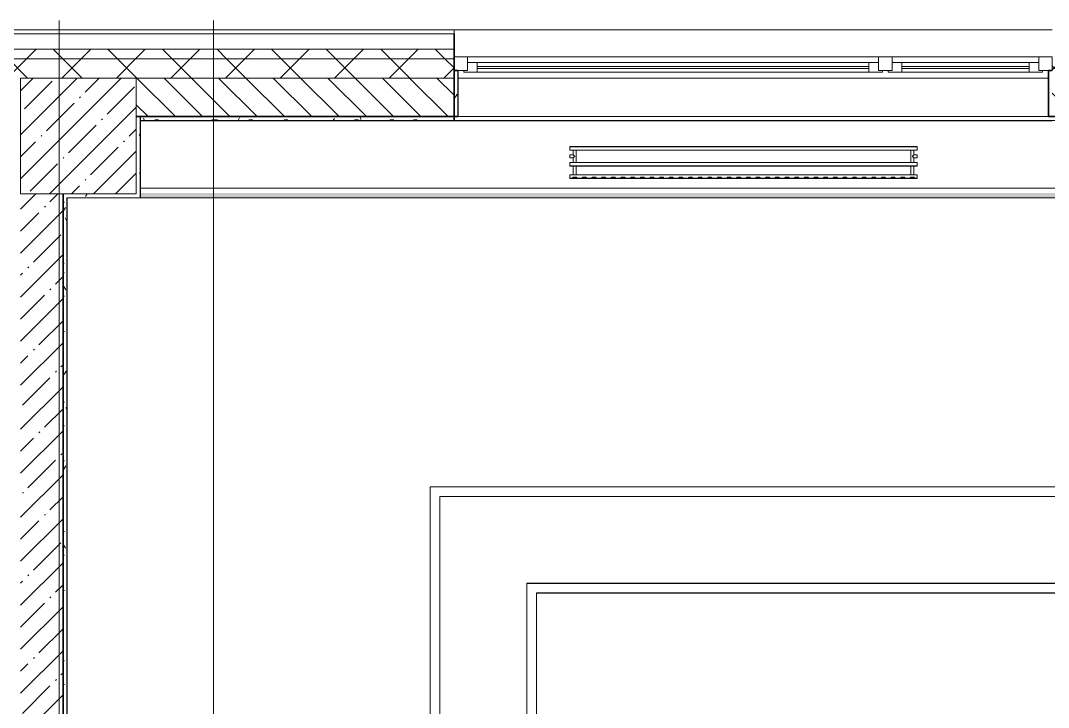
# Model space of a CAD drawing. Header units: millimetres. Extents: x 3914 to 443608, y -156176 to 78197.
# Drawn here: x 217124 to 222451, y -122139 to -118580 of the extents above; entities that cross this region are included whole.
import ezdxf

# ---------------------------------------------------------------- set-up
doc = ezdxf.new("R2010")
doc.units = ezdxf.units.MM
doc.layers.add('A-AREA-PATT-2', color=7, linetype='Continuous', lineweight=5, true_color=0xcde0ef, transparency=1)
for name, color, linetype, lineweight in [('A-FLOR', 7, 'Continuous', 9), ('A-GLAZ', 7, 'Continuous', 9), ('A-GLAZ-1', 7, 'Continuous', 5), ('A-WALL', 7, 'Continuous', 5), ('A-WALL-1', 7, 'Continuous', 35), ('I-WALL', 7, 'Continuous', 5), ('S-COLS', 7, 'Continuous', 9), ('S-COLS-1', 7, 'Continuous', 5), ('Оси', 7, 'Continuous', 9)]:
    doc.layers.add(name, color=color, linetype=linetype, lineweight=lineweight)
doc.layers.add('A-WALL-FNSH-1', color=9, linetype='Continuous', lineweight=5, true_color=0x808080)
doc.layers.add('M-EQPM-1', color=7, linetype='Continuous', lineweight=9, true_color=0xb2b2b2)
pattern_1 = [(45, (174964.42, -145977.62), (-141.42136, 141.42136), []), (135, (174964.42, -145977.62), (-141.42136, -141.42136), [])]
pattern_2 = [(0, (174964.42, -145977.62), (243.84, 60.96), [20.117, -162.763, 20.117, -162.763, -975.36]), (0, (174964.42, -145977.62), (243.84, 60.96), [-365.76, 20.117, -345.643, 20.117, -162.763, -426.72]), (0, (174964.42, -145977.62), (243.84, 60.96), [-914.4, 20.117, -101.803, 20.117, -284.683]), (120, (175055.86, -145947.14), (-174.71291, 180.691634), [20.117, -162.763, 20.117, -162.763, -975.36]), (120, (175055.86, -145947.14), (-174.71291, 180.691634), [-365.76, 20.117, -345.643, 20.117, -162.763, -426.72]), (120, (175055.86, -145947.14), (-174.71291, 180.691634), [-914.4, 20.117, -101.803, 20.117, -284.683]), (240, (175086.34, -145825.22), (-69.12709, -241.651634), [20.117, -162.763, 20.117, -162.763, -975.36]), (240, (175086.34, -145825.22), (-69.12709, -241.651634), [-365.76, 20.117, -345.643, 20.117, -162.763, -426.72]), (240, (175086.34, -145825.22), (-69.12709, -241.651634), [-914.4, 20.117, -101.803, 20.117, -284.683])]

# ---------------------------------------------------------------- blocks, each defined once
blk = doc.blocks.new('radiator_prado_classic_z_tip_30_po exemplyaru - Classic Z Тип 30-500-30677905-Объем проектирования 2 этажа')
at = {"layer": 'M-EQPM-1'}
for p, q in [((0, 228), (0, 210)), ((1800, 228), (0, 228)), ((0, 210), (0, 228)), ((0, 228), (12.5, 228)), ((12.5, 228), (37.5, 228)), ((37.5, 228), (12.5, 228)), ((12.5, 228), (37.5, 228)), ((12.5, 228), (17.5, 223)), ((12.5, 228), (17.5, 223)), ((32.5, 223), (17.5, 223)), ((17.5, 223), (32.5, 223)), ((32.5, 223), (37.5, 228)), ((37.5, 228), (32.5, 223)), ((37.5, 228), (62.5, 228)), ((62.5, 228), (87.5, 228)), ((87.5, 228), (62.5, 228)), ((62.5, 228), (87.5, 228)), ((62.5, 228), (67.5, 223)), ((62.5, 228), (67.5, 223)), ((82.5, 223), (67.5, 223)), ((67.5, 223), (82.5, 223)), ((82.5, 223), (87.5, 228)), ((87.5, 228), (82.5, 223)), ((87.5, 228), (112.5, 228)), ((112.5, 228), (137.5, 228)), ((137.5, 228), (112.5, 228)), ((112.5, 228), (137.5, 228)), ((112.5, 228), (117.5, 223)), ((112.5, 228), (117.5, 223)), ((132.5, 223), (117.5, 223)), ((117.5, 223), (132.5, 223)), ((132.5, 223), (137.5, 228)), ((137.5, 228), (132.5, 223)), ((137.5, 228), (162.5, 228)), ((162.5, 228), (187.5, 228)), ((187.5, 228), (162.5, 228)), ((162.5, 228), (187.5, 228)), ((162.5, 228), (167.5, 223)), ((162.5, 228), (167.5, 223)), ((182.5, 223), (167.5, 223)), ((167.5, 223), (182.5, 223)), ((182.5, 223), (187.5, 228)), ((187.5, 228), (182.5, 223)), ((187.5, 228), (212.5, 228)), ((212.5, 228), (237.5, 228)), ((237.5, 228), (212.5, 228)), ((212.5, 228), (237.5, 228)), ((212.5, 228), (217.5, 223)), ((212.5, 228), (217.5, 223)), ((232.5, 223), (217.5, 223)), ((217.5, 223), (232.5, 223)), ((232.5, 223), (237.5, 228)), ((237.5, 228), (232.5, 223)), ((237.5, 228), (262.5, 228)), ((262.5, 228), (287.5, 228)), ((287.5, 228), (262.5, 228)), ((262.5, 228), (287.5, 228)), ((262.5, 228), (267.5, 223)), ((262.5, 228), (267.5, 223)), ((282.5, 223), (267.5, 223)), ((267.5, 223), (282.5, 223)), ((282.5, 223), (287.5, 228)), ((287.5, 228), (282.5, 223)), ((287.5, 228), (312.5, 228)), ((312.5, 228), (337.5, 228)), ((337.5, 228), (312.5, 228)), ((312.5, 228), (337.5, 228)), ((312.5, 228), (317.5, 223)), ((312.5, 228), (317.5, 223)), ((332.5, 223), (317.5, 223)), ((317.5, 223), (332.5, 223)), ((332.5, 223), (337.5, 228)), ((337.5, 228), (332.5, 223)), ((337.5, 228), (362.5, 228)), ((362.5, 228), (387.5, 228)), ((387.5, 228), (362.5, 228)), ((362.5, 228), (387.5, 228)), ((362.5, 228), (367.5, 223)), ((362.5, 228), (367.5, 223)), ((382.5, 223), (367.5, 223)), ((367.5, 223), (382.5, 223)), ((382.5, 223), (387.5, 228)), ((387.5, 228), (382.5, 223)), ((387.5, 228), (412.5, 228)), ((412.5, 228), (437.5, 228)), ((437.5, 228), (412.5, 228)), ((412.5, 228), (437.5, 228)), ((412.5, 228), (417.5, 223)), ((412.5, 228), (417.5, 223)), ((432.5, 223), (417.5, 223)), ((417.5, 223), (432.5, 223)), ((432.5, 223), (437.5, 228)), ((437.5, 228), (432.5, 223)), ((437.5, 228), (462.5, 228)), ((462.5, 228), (487.5, 228)), ((487.5, 228), (462.5, 228)), ((462.5, 228), (487.5, 228)), ((462.5, 228), (467.5, 223)), ((462.5, 228), (467.5, 223)), ((482.5, 223), (467.5, 223)), ((467.5, 223), (482.5, 223)), ((482.5, 223), (487.5, 228)), ((487.5, 228), (482.5, 223)), ((487.5, 228), (512.5, 228)), ((512.5, 228), (537.5, 228)), ((537.5, 228), (512.5, 228)), ((512.5, 228), (537.5, 228)), ((512.5, 228), (517.5, 223)), ((512.5, 228), (517.5, 223)), ((532.5, 223), (517.5, 223)), ((517.5, 223), (532.5, 223)), ((532.5, 223), (537.5, 228)), ((537.5, 228), (532.5, 223)), ((537.5, 228), (562.5, 228)), ((562.5, 228), (587.5, 228)), ((587.5, 228), (562.5, 228)), ((562.5, 228), (587.5, 228)), ((562.5, 228), (567.5, 223)), ((562.5, 228), (567.5, 223)), ((582.5, 223), (567.5, 223)), ((567.5, 223), (582.5, 223)), ((582.5, 223), (587.5, 228)), ((587.5, 228), (582.5, 223)), ((587.5, 228), (612.5, 228)), ((612.5, 228), (637.5, 228)), ((637.5, 228), (612.5, 228)), ((612.5, 228), (637.5, 228)), ((612.5, 228), (617.5, 223)), ((612.5, 228), (617.5, 223)), ((632.5, 223), (617.5, 223)), ((617.5, 223), (632.5, 223)), ((632.5, 223), (637.5, 228)), ((637.5, 228), (632.5, 223)), ((637.5, 228), (662.5, 228)), ((662.5, 228), (687.5, 228)), ((687.5, 228), (662.5, 228)), ((662.5, 228), (687.5, 228)), ((662.5, 228), (667.5, 223)), ((662.5, 228), (667.5, 223)), ((682.5, 223), (667.5, 223)), ((667.5, 223), (682.5, 223)), ((682.5, 223), (687.5, 228)), ((687.5, 228), (682.5, 223)), ((687.5, 228), (712.5, 228)), ((712.5, 228), (737.5, 228)), ((737.5, 228), (712.5, 228)), ((712.5, 228), (737.5, 228)), ((712.5, 228), (717.5, 223)), ((712.5, 228), (717.5, 223)), ((732.5, 223), (717.5, 223)), ((717.5, 223), (732.5, 223)), ((732.5, 223), (737.5, 228)), ((737.5, 228), (732.5, 223)), ((737.5, 228), (762.5, 228)), ((762.5, 228), (787.5, 228)), ((787.5, 228), (762.5, 228)), ((762.5, 228), (787.5, 228)), ((762.5, 228), (767.5, 223)), ((762.5, 228), (767.5, 223)), ((782.5, 223), (767.5, 223)), ((767.5, 223), (782.5, 223)), ((782.5, 223), (787.5, 228)), ((787.5, 228), (782.5, 223)), ((787.5, 228), (812.5, 228)), ((812.5, 228), (837.5, 228)), ((837.5, 228), (812.5, 228)), ((812.5, 228), (837.5, 228)), ((812.5, 228), (817.5, 223)), ((812.5, 228), (817.5, 223)), ((832.5, 223), (817.5, 223)), ((817.5, 223), (832.5, 223)), ((832.5, 223), (837.5, 228)), ((837.5, 228), (832.5, 223)), ((837.5, 228), (862.5, 228)), ((862.5, 228), (887.5, 228)), ((887.5, 228), (862.5, 228)), ((862.5, 228), (887.5, 228)), ((862.5, 228), (867.5, 223)), ((862.5, 228), (867.5, 223)), ((882.5, 223), (867.5, 223)), ((867.5, 223), (882.5, 223)), ((882.5, 223), (887.5, 228)), ((887.5, 228), (882.5, 223)), ((887.5, 228), (912.5, 228)), ((912.5, 228), (937.5, 228)), ((937.5, 228), (912.5, 228)), ((912.5, 228), (937.5, 228)), ((912.5, 228), (917.5, 223)), ((912.5, 228), (917.5, 223)), ((932.5, 223), (917.5, 223)), ((917.5, 223), (932.5, 223)), ((932.5, 223), (937.5, 228)), ((937.5, 228), (932.5, 223)), ((937.5, 228), (962.5, 228)), ((962.5, 228), (987.5, 228)), ((987.5, 228), (962.5, 228)), ((962.5, 228), (987.5, 228)), ((962.5, 228), (967.5, 223)), ((962.5, 228), (967.5, 223)), ((982.5, 223), (967.5, 223)), ((967.5, 223), (982.5, 223)), ((982.5, 223), (987.5, 228)), ((987.5, 228), (982.5, 223)), ((987.5, 228), (1012.5, 228)), ((1012.5, 228), (1037.5, 228)), ((1037.5, 228), (1012.5, 228)), ((1012.5, 228), (1037.5, 228)), ((1012.5, 228), (1017.5, 223)), ((1012.5, 228), (1017.5, 223)), ((1032.5, 223), (1017.5, 223)), ((1017.5, 223), (1032.5, 223)), ((1032.5, 223), (1037.5, 228)), ((1037.5, 228), (1032.5, 223)), ((1037.5, 228), (1062.5, 228)), ((1062.5, 228), (1087.5, 228)), ((1087.5, 228), (1062.5, 228)), ((1062.5, 228), (1087.5, 228)), ((1062.5, 228), (1067.5, 223)), ((1062.5, 228), (1067.5, 223)), ((1082.5, 223), (1067.5, 223)), ((1067.5, 223), (1082.5, 223)), ((1082.5, 223), (1087.5, 228)), ((1087.5, 228), (1082.5, 223)), ((1087.5, 228), (1112.5, 228)), ((1112.5, 228), (1137.5, 228)), ((1137.5, 228), (1112.5, 228)), ((1112.5, 228), (1137.5, 228)), ((1112.5, 228), (1117.5, 223)), ((1112.5, 228), (1117.5, 223)), ((1132.5, 223), (1117.5, 223)), ((1117.5, 223), (1132.5, 223)), ((1132.5, 223), (1137.5, 228)), ((1137.5, 228), (1132.5, 223)), ((1137.5, 228), (1162.5, 228)), ((1187.5, 228), (1162.5, 228)), ((1162.5, 228), (1187.5, 228)), ((1162.5, 228), (1167.5, 223)), ((1162.5, 228), (1167.5, 223)), ((1162.7, 228), (1187.5, 228)), ((1182.5, 223), (1167.5, 223)), ((1167.5, 223), (1182.5, 223)), ((1182.5, 223), (1187.5, 228)), ((1187.5, 228), (1182.5, 223)), ((1187.5, 228), (1212.5, 228)), ((1212.5, 228), (1237.5, 228)), ((1237.5, 228), (1212.5, 228)), ((1212.5, 228), (1237.5, 228)), ((1212.5, 228), (1217.5, 223)), ((1212.5, 228), (1217.5, 223)), ((1232.5, 223), (1217.5, 223)), ((1217.5, 223), (1232.5, 223)), ((1232.5, 223), (1237.5, 228)), ((1237.5, 228), (1232.5, 223)), ((1237.5, 228), (1262.5, 228)), ((1262.5, 228), (1287.5, 228)), ((1287.5, 228), (1262.5, 228)), ((1262.5, 228), (1287.5, 228)), ((1262.5, 228), (1267.5, 223)), ((1262.5, 228), (1267.5, 223)), ((1282.5, 223), (1267.5, 223)), ((1267.5, 223), (1282.5, 223)), ((1282.5, 223), (1287.5, 228)), ((1287.5, 228), (1282.5, 223)), ((1287.5, 228), (1312.5, 228)), ((1312.5, 228), (1337.5, 228)), ((1337.5, 228), (1312.5, 228)), ((1312.5, 228), (1337.5, 228)), ((1312.5, 228), (1317.5, 223)), ((1312.5, 228), (1317.5, 223)), ((1332.5, 223), (1317.5, 223)), ((1317.5, 223), (1332.5, 223)), ((1332.5, 223), (1337.5, 228)), ((1337.5, 228), (1332.5, 223)), ((1337.5, 228), (1362.5, 228)), ((1362.5, 228), (1387.5, 228)), ((1387.5, 228), (1362.5, 228)), ((1362.5, 228), (1387.5, 228)), ((1362.5, 228), (1367.5, 223)), ((1362.5, 228), (1367.5, 223)), ((1382.5, 223), (1367.5, 223)), ((1367.5, 223), (1382.5, 223)), ((1382.5, 223), (1387.5, 228)), ((1387.5, 228), (1382.5, 223)), ((1387.5, 228), (1412.5, 228)), ((1412.5, 228), (1437.5, 228)), ((1437.5, 228), (1412.5, 228)), ((1412.5, 228), (1437.5, 228)), ((1412.5, 228), (1417.5, 223)), ((1412.5, 228), (1417.5, 223)), ((1432.5, 223), (1417.5, 223)), ((1417.5, 223), (1432.5, 223)), ((1432.5, 223), (1437.5, 228)), ((1437.5, 228), (1432.5, 223)), ((1437.5, 228), (1462.5, 228)), ((1462.5, 228), (1487.5, 228)), ((1487.5, 228), (1462.5, 228)), ((1462.5, 228), (1487.5, 228)), ((1462.5, 228), (1467.5, 223)), ((1462.5, 228), (1467.5, 223)), ((1482.5, 223), (1467.5, 223)), ((1467.5, 223), (1482.5, 223)), ((1482.5, 223), (1487.5, 228)), ((1487.5, 228), (1482.5, 223)), ((1487.5, 228), (1512.5, 228)), ((1512.5, 228), (1537.5, 228)), ((1537.5, 228), (1512.5, 228)), ((1512.5, 228), (1537.5, 228)), ((1512.5, 228), (1517.5, 223)), ((1512.5, 228), (1517.5, 223)), ((1532.5, 223), (1517.5, 223)), ((1517.5, 223), (1532.5, 223)), ((1532.5, 223), (1537.5, 228)), ((1537.5, 228), (1532.5, 223)), ((1537.5, 228), (1562.5, 228)), ((1562.5, 228), (1587.5, 228)), ((1587.5, 228), (1562.5, 228)), ((1562.5, 228), (1587.5, 228)), ((1562.5, 228), (1567.5, 223)), ((1562.5, 228), (1567.5, 223)), ((1582.5, 223), (1567.5, 223)), ((1567.5, 223), (1582.5, 223)), ((1582.5, 223), (1587.5, 228)), ((1587.5, 228), (1582.5, 223)), ((1587.5, 228), (1612.5, 228)), ((1612.5, 228), (1637.5, 228)), ((1637.5, 228), (1612.5, 228)), ((1612.5, 228), (1637.5, 228)), ((1612.5, 228), (1617.5, 223)), ((1612.5, 228), (1617.5, 223)), ((1632.5, 223), (1617.5, 223)), ((1617.5, 223), (1632.5, 223)), ((1632.5, 223), (1637.5, 228)), ((1637.5, 228), (1632.5, 223)), ((1637.5, 228), (1662.5, 228)), ((1662.5, 228), (1687.5, 228)), ((1687.5, 228), (1662.5, 228)), ((1662.5, 228), (1687.5, 228)), ((1662.5, 228), (1667.5, 223)), ((1662.5, 228), (1667.5, 223)), ((1682.5, 223), (1667.5, 223)), ((1667.5, 223), (1682.5, 223)), ((1682.5, 223), (1687.5, 228)), ((1687.5, 228), (1682.5, 223)), ((1687.5, 228), (1712.5, 228)), ((1712.5, 228), (1737.5, 228)), ((1737.5, 228), (1712.5, 228)), ((1712.5, 228), (1737.5, 228)), ((1712.5, 228), (1717.5, 223)), ((1712.5, 228), (1717.5, 223)), ((1732.5, 223), (1717.5, 223)), ((1717.5, 223), (1732.5, 223)), ((1732.5, 223), (1737.5, 228)), ((1737.5, 228), (1732.5, 223)), ((1737.5, 228), (1762.5, 228)), ((1762.5, 228), (1787.5, 228)), ((1787.5, 228), (1762.5, 228)), ((1762.5, 228), (1787.5, 228)), ((1762.5, 228), (1767.5, 223)), ((1762.5, 228), (1767.5, 223)), ((1782.5, 223), (1767.5, 223)), ((1767.5, 223), (1782.5, 223)), ((1782.5, 223), (1787.5, 228)), ((1787.5, 228), (1782.5, 223)), ((1787.5, 228), (1800, 228)), ((1800, 210), (1800, 228)), ((1800, 228), (1800, 210)), ((0, 210), (1800, 210)), ((17.8, 210), (0, 210)), ((1800, 164), (0, 164)), ((0, 164), (0, 146)), ((0, 146), (0, 164)), ((0, 164), (17.8, 164)), ((17.5, 210), (17.5, 164)), ((17.5, 210), (17.5, 164)), ((17.8, 210), (17.5, 210)), ((17.5, 210), (17.8, 210)), ((17.8, 210), (17.5, 210)), ((17.5, 210), (17.8, 210)), ((17.8, 164), (17.5, 164)), ((17.5, 164), (17.8, 164)), ((17.8, 164), (17.5, 164)), ((17.5, 164), (17.8, 164)), ((32.2, 210), (17.8, 210)), ((17.8, 210), (32.2, 210)), ((32.2, 210), (17.8, 210)), ((17.8, 210), (18.5, 210)), ((32.2, 164), (17.8, 164)), ((17.8, 164), (32.2, 164)), ((32.2, 164), (17.8, 164)), ((17.8, 164), (18.5, 164)), ((18.5, 210), (19.7, 210)), ((18.5, 164), (25, 164)), ((19.7, 210), (21.3, 210)), ((21.3, 210), (23.1, 210)), ((23.1, 210), (25, 210)), ((25, 210), (26.9, 210)), ((25, 164), (26.9, 164)), ((26.9, 210), (28.8, 210)), ((26.9, 164), (32.5, 164)), ((28.8, 210), (30.3, 210)), ((30.3, 210), (31.5, 210)), ((31.5, 210), (32.2, 210)), ((32.5, 210), (32.2, 210)), ((32.2, 210), (32.5, 210)), ((32.5, 210), (32.2, 210)), ((32.2, 210), (32.5, 210)), ((1767.8, 210), (32.2, 210)), ((32.5, 164), (32.2, 164)), ((32.2, 164), (32.5, 164)), ((32.5, 164), (32.2, 164)), ((32.2, 164), (1767.8, 164)), ((32.5, 164), (32.5, 210)), ((32.5, 164), (32.5, 210)), ((1767.5, 210), (1767.5, 164)), ((1767.5, 210), (1767.5, 164)), ((1767.8, 210), (1767.5, 210)), ((1767.5, 210), (1780.3, 210)), ((1767.8, 210), (1767.5, 210)), ((1767.5, 210), (1767.8, 210)), ((1767.8, 164), (1767.5, 164)), ((1767.5, 164), (1776.9, 164)), ((1767.8, 164), (1767.5, 164)), ((1767.5, 164), (1767.8, 164)), ((1782.2, 210), (1767.8, 210)), ((1782.2, 210), (1767.8, 210)), ((1767.8, 210), (1782.2, 210)), ((1782.2, 164), (1767.8, 164)), ((1782.2, 164), (1767.8, 164)), ((1767.8, 164), (1782.2, 164)), ((1776.9, 164), (1782.5, 164)), ((1780.3, 210), (1782.5, 210)), ((1782.5, 210), (1782.2, 210)), ((1782.5, 210), (1782.2, 210)), ((1782.2, 210), (1782.5, 210)), ((1800, 210), (1782.2, 210)), ((1782.5, 164), (1782.2, 164)), ((1782.5, 164), (1782.2, 164)), ((1782.2, 164), (1782.5, 164)), ((1782.2, 164), (1800, 164)), ((1782.5, 164), (1782.5, 210)), ((1782.5, 164), (1782.5, 210)), ((1800, 146), (1800, 164)), ((1800, 164), (1800, 146)), ((0, 146), (1800, 146)), ((18.5, 146), (0, 146)), ((17.5, 121.5), (0, 121.5)), ((17.5, 121.5), (0, 121.5)), ((0, 121.5), (0, 120.5)), ((0, 106.5), (0, 121.5)), ((0, 120.5), (0, 112.1)), ((0, 120.5), (0, 119.3)), ((0, 114), (0, 120.5)), ((0, 120.5), (0, 120.5)), ((0, 119.3), (0, 117.8)), ((0, 117.8), (0, 114)), ((0, 114), (0, 110.2)), ((0, 112.1), (0, 114)), ((0, 112.1), (0, 110.2)), ((0, 107.5), (0, 112.1)), ((0, 110.2), (0, 108.7)), ((0, 110.2), (0, 108.7)), ((0, 108.7), (0, 107.5)), ((0, 108.7), (0, 107.5)), ((0, 107.5), (0, 106.5)), ((0, 107.5), (0, 107.5)), ((17.5, 146), (17.5, 121.5)), ((17.5, 146), (17.5, 121.5)), ((17.5, 146), (18.5, 146)), ((18.5, 146), (17.5, 146)), ((17.5, 146), (17.8, 146)), ((26.9, 146), (17.5, 146)), ((17.8, 146), (18.5, 146)), ((18.5, 146), (32.2, 146)), ((32.2, 146), (18.5, 146)), ((18.5, 146), (32.2, 146)), ((30.3, 146), (26.9, 146)), ((32.2, 146), (30.3, 146)), ((32.2, 146), (32.5, 146)), ((32.5, 146), (32.2, 146)), ((32.2, 146), (32.5, 146)), ((32.5, 146), (32.2, 146)), ((1767.8, 146), (32.2, 146)), ((32.5, 82), (32.5, 146)), ((32.5, 82), (32.5, 146)), ((1767.5, 146), (1767.5, 82)), ((1767.5, 146), (1767.5, 82)), ((1767.5, 146), (1767.8, 146)), ((1767.8, 146), (1767.5, 146)), ((1767.5, 146), (1767.8, 146)), ((1767.8, 146), (1767.5, 146)), ((1767.8, 146), (1781.5, 146)), ((1775, 146), (1767.8, 146)), ((1767.8, 146), (1781.5, 146)), ((1781.5, 146), (1767.8, 146)), ((1782.5, 146), (1775, 146)), ((1781.5, 146), (1782.5, 146)), ((1781.5, 146), (1782.5, 146)), ((1782.5, 146), (1781.5, 146)), ((1800, 146), (1781.5, 146)), ((1782.5, 121.5), (1782.5, 146)), ((1782.5, 121.5), (1782.5, 146)), ((1800, 121.5), (1782.5, 121.5)), ((1800, 121.5), (1782.5, 121.5)), ((1800, 121.5), (1800, 106.5)), ((1800, 120.5), (1800, 121.5)), ((1800, 121.5), (1800, 120.5)), ((1800, 120.5), (1800, 121.5)), ((1800, 119.3), (1800, 120.5)), ((1800, 120.5), (1800, 115.9)), ((1800, 107.5), (1800, 120.5)), ((1800, 115.9), (1800, 119.3)), ((1800, 107.5), (1800, 115.9)), ((1800, 115.9), (1800, 107.5)), ((1800, 106.5), (1800, 107.5)), ((1800, 107.5), (1800, 106.5)), ((1800, 106.5), (1800, 107.5)), ((0, 106.5), (17.5, 106.5)), ((0, 106.5), (17.5, 106.5)), ((1800, 82), (0, 82)), ((0, 82), (0, 64)), ((0, 64), (0, 82)), ((0, 82), (18.5, 82)), ((1800, 64), (0, 64)), ((0, 64), (1800, 64)), ((17.5, 106.5), (17.5, 82)), ((17.5, 106.5), (17.5, 82)), ((17.8, 82), (17.5, 82)), ((17.5, 82), (18.5, 82)), ((17.8, 82), (17.5, 82)), ((17.5, 82), (19.7, 82)), ((18.5, 82), (17.8, 82)), ((18.5, 82), (17.8, 82)), ((32.2, 82), (18.5, 82)), ((18.5, 82), (32.2, 82)), ((32.2, 82), (18.5, 82)), ((19.7, 82), (32.5, 82)), ((32.5, 82), (32.2, 82)), ((32.2, 82), (32.5, 82)), ((32.5, 82), (32.2, 82)), ((32.2, 82), (1767.8, 82)), ((1767.8, 82), (1767.5, 82)), ((1767.5, 82), (1780.3, 82)), ((1767.8, 82), (1767.5, 82)), ((1767.5, 82), (1767.8, 82)), ((1781.5, 82), (1767.8, 82)), ((1781.5, 82), (1767.8, 82)), ((1767.8, 82), (1781.5, 82)), ((1780.3, 82), (1782.5, 82)), ((1782.5, 82), (1781.5, 82)), ((1782.5, 82), (1781.5, 82)), ((1781.5, 82), (1782.2, 82)), ((1781.5, 82), (1800, 82)), ((1782.2, 82), (1782.5, 82)), ((1782.5, 82), (1782.5, 106.5)), ((1782.5, 106.5), (1800, 106.5)), ((1782.5, 82), (1782.5, 106.5)), ((1782.5, 106.5), (1800, 106.5)), ((1800, 64), (1800, 82)), ((1800, 82), (1800, 64))]:
    blk.add_line(p, q, dxfattribs=at)
for points, knots in [([(18.5, 120.5), (18.4, 120.6), (18.3, 120.7), (18.1, 120.9), (17.9, 121.1), (17.8, 121.2), (17.7, 121.3), (17.5, 121.5), (17.5, 121.5), (17.5, 121.5)], [0.7142857, 0.7142857, 0.7142857, 0.7142857, 0.75, 0.7857143, 0.8214286, 0.8571429, 0.8928571, 0.9285714, 1, 1, 1, 1]), ([(17.5, 121.5), (17.5, 121.5), (17.5, 121.5), (17.7, 121.3), (17.8, 121.2), (17.9, 121.1), (18.1, 120.9), (18.3, 120.7), (18.4, 120.6), (18.5, 120.5)], [0, 0, 0, 0, 0.0714286, 0.1071429, 0.1428571, 0.1785714, 0.2142857, 0.25, 0.2857143, 0.2857143, 0.2857143, 0.2857143]), ([(17.5, 121.5), (17.5, 121.5), (17.5, 121.5), (17.7, 121.3), (17.8, 121.2), (17.9, 121.1), (18.1, 120.9), (18.3, 120.7), (18.4, 120.6), (18.5, 120.5)], [0, 0, 0, 0, 0.0714286, 0.1071429, 0.1428571, 0.1785714, 0.2142857, 0.25, 0.2857143, 0.2857143, 0.2857143, 0.2857143]), ([(25, 114), (24.5, 114.5), (23.6, 115.4), (22.4, 116.6), (21.6, 117.4), (21.1, 117.9), (20.8, 118.2), (20.5, 118.5), (20.2, 118.8), (19.8, 119.1), (19.6, 119.4), (19.3, 119.7), (19, 120), (18.7, 120.3), (18.5, 120.5), (18.3, 120.7), (18.1, 120.9), (17.9, 121.1), (17.8, 121.2), (17.7, 121.3), (17.5, 121.5), (17.5, 121.5), (17.5, 121.5)], [0, 0, 0, 0, 0.142857, 0.285714, 0.357143, 0.392857, 0.428571, 0.464286, 0.5, 0.535714, 0.571429, 0.607143, 0.642857, 0.678571, 0.714286, 0.75, 0.785714, 0.821429, 0.857143, 0.892857, 0.928571, 1, 1, 1, 1]), ([(17.5, 106.5), (17.5, 106.5), (17.5, 106.5), (17.7, 106.7), (17.8, 106.8), (17.9, 106.9), (18.1, 107.1), (18.3, 107.3), (18.5, 107.5), (18.7, 107.7), (19, 108), (19.3, 108.3), (19.6, 108.6), (19.8, 108.9), (20.3, 109.3), (20.7, 109.7), (21.1, 110.1), (21.6, 110.6), (22.4, 111.4), (23.6, 112.6), (24.5, 113.5), (25, 114)], [0, 0, 0, 0, 0.071429, 0.107143, 0.142857, 0.178571, 0.214286, 0.25, 0.285714, 0.321429, 0.357143, 0.392857, 0.428571, 0.464286, 0.5, 0.571429, 0.607143, 0.642857, 0.714286, 0.857143, 1, 1, 1, 1]), ([(17.5, 106.5), (17.5, 106.5), (17.5, 106.5), (17.7, 106.7), (17.8, 106.8), (17.9, 106.9), (18.1, 107.1), (18.3, 107.3), (18.4, 107.4), (18.5, 107.5)], [0, 0, 0, 0, 0.0714286, 0.1071429, 0.1428571, 0.1785714, 0.2142857, 0.25, 0.2857143, 0.2857143, 0.2857143, 0.2857143]), ([(18.5, 107.5), (18.4, 107.4), (18.3, 107.3), (18.1, 107.1), (17.9, 106.9), (17.8, 106.8), (17.7, 106.7), (17.5, 106.5), (17.5, 106.5), (17.5, 106.5)], [0.7142857, 0.7142857, 0.7142857, 0.7142857, 0.75, 0.7857143, 0.8214286, 0.8571429, 0.8928571, 0.9285714, 1, 1, 1, 1]), ([(18.5, 107.5), (18.4, 107.4), (18.3, 107.3), (18.1, 107.1), (17.9, 106.9), (17.8, 106.8), (17.7, 106.7), (17.5, 106.5), (17.5, 106.5), (17.5, 106.5)], [0.7142857, 0.7142857, 0.7142857, 0.7142857, 0.75, 0.7857143, 0.8214286, 0.8571429, 0.8928571, 0.9285714, 1, 1, 1, 1]), ([(22.1, 116.9), (21.9, 117.1), (21.6, 117.4), (21.1, 117.9), (20.8, 118.2), (20.5, 118.5), (20.2, 118.8), (19.9, 119.2), (19.7, 119.3), (19.6, 119.4)], [0.2857143, 0.2857143, 0.2857143, 0.2857143, 0.3571429, 0.3928571, 0.4285714, 0.4642857, 0.5, 0.5357143, 0.5714286, 0.5714286, 0.5714286, 0.5714286]), ([(19.6, 119.4), (19.7, 119.3), (19.9, 119.2), (20.3, 118.7), (20.7, 118.3), (21.1, 117.9), (21.6, 117.4), (21.9, 117.1), (22.1, 116.9)], [0.4285714, 0.4285714, 0.4285714, 0.4285714, 0.4642857, 0.5, 0.5714286, 0.6071429, 0.6428571, 0.7142857, 0.7142857, 0.7142857, 0.7142857]), ([(19.6, 119.4), (19.7, 119.3), (19.8, 119.1), (20.3, 118.7), (20.7, 118.3), (21.1, 117.9), (21.6, 117.4), (21.9, 117.1), (22.1, 116.9)], [0.4285714, 0.4285714, 0.4285714, 0.4285714, 0.4642857, 0.5, 0.5714286, 0.6071429, 0.6428571, 0.7142857, 0.7142857, 0.7142857, 0.7142857]), ([(19.6, 108.6), (19.7, 108.7), (19.9, 108.8), (20.3, 109.3), (20.7, 109.7), (21.1, 110.1), (21.6, 110.6), (21.9, 110.9), (22.1, 111.1)], [0.4285714, 0.4285714, 0.4285714, 0.4285714, 0.4642857, 0.5, 0.5714286, 0.6071429, 0.6428571, 0.7142857, 0.7142857, 0.7142857, 0.7142857]), ([(22.1, 111.1), (21.9, 110.9), (21.6, 110.6), (21.1, 110.1), (20.8, 109.8), (20.5, 109.5), (20.2, 109.2), (19.9, 108.8), (19.7, 108.7), (19.6, 108.6)], [0.2857143, 0.2857143, 0.2857143, 0.2857143, 0.3571429, 0.3928571, 0.4285714, 0.4642857, 0.5, 0.5357143, 0.5714286, 0.5714286, 0.5714286, 0.5714286]), ([(22.1, 111.1), (21.9, 110.9), (21.6, 110.6), (21.1, 110.1), (20.8, 109.8), (20.5, 109.5), (20.2, 109.2), (19.8, 108.9), (19.7, 108.7), (19.6, 108.6)], [0.2857143, 0.2857143, 0.2857143, 0.2857143, 0.3571429, 0.3928571, 0.4285714, 0.4642857, 0.5, 0.5357143, 0.5714286, 0.5714286, 0.5714286, 0.5714286]), ([(1775, 114), (1775.5, 114.5), (1776.4, 115.4), (1777.6, 116.6), (1778.4, 117.4), (1778.9, 117.9), (1779.2, 118.2), (1779.5, 118.5), (1779.8, 118.8), (1780.1, 119.2), (1780.4, 119.4), (1780.7, 119.7), (1781, 120), (1781.3, 120.3), (1781.5, 120.5), (1781.7, 120.7), (1781.9, 120.9), (1782.1, 121.1), (1782.2, 121.2), (1782.3, 121.3), (1782.5, 121.5), (1782.5, 121.5), (1782.5, 121.5)], [0, 0, 0, 0, 0.142857, 0.285714, 0.357143, 0.392857, 0.428571, 0.464286, 0.5, 0.535714, 0.571429, 0.607143, 0.642857, 0.678571, 0.714286, 0.75, 0.785714, 0.821429, 0.857143, 0.892857, 0.928571, 1, 1, 1, 1]), ([(1782.5, 106.5), (1782.5, 106.5), (1782.5, 106.5), (1782.3, 106.7), (1782.2, 106.8), (1782.1, 106.9), (1781.9, 107.1), (1781.7, 107.3), (1781.5, 107.5), (1781.3, 107.7), (1781, 108), (1780.7, 108.3), (1780.4, 108.6), (1780.1, 108.8), (1779.7, 109.3), (1779.3, 109.7), (1778.9, 110.1), (1778.4, 110.6), (1777.6, 111.4), (1776.4, 112.6), (1775.5, 113.5), (1775, 114)], [0, 0, 0, 0, 0.071429, 0.107143, 0.142857, 0.178571, 0.214286, 0.25, 0.285714, 0.321429, 0.357143, 0.392857, 0.428571, 0.464286, 0.5, 0.571429, 0.607143, 0.642857, 0.714286, 0.857143, 1, 1, 1, 1]), ([(1780.4, 119.4), (1780.3, 119.3), (1780.1, 119.2), (1779.7, 118.7), (1779.3, 118.3), (1778.9, 117.9), (1778.4, 117.4), (1778.1, 117.1), (1777.9, 116.9)], [0.4285714, 0.4285714, 0.4285714, 0.4285714, 0.4642857, 0.5, 0.5714286, 0.6071429, 0.6428571, 0.7142857, 0.7142857, 0.7142857, 0.7142857]), ([(1780.4, 119.4), (1780.3, 119.3), (1780.1, 119.2), (1779.7, 118.7), (1779.3, 118.3), (1778.9, 117.9), (1778.4, 117.4), (1778.1, 117.1), (1777.9, 116.9)], [0.4285714, 0.4285714, 0.4285714, 0.4285714, 0.4642857, 0.5, 0.5714286, 0.6071429, 0.6428571, 0.7142857, 0.7142857, 0.7142857, 0.7142857]), ([(1777.9, 116.9), (1778.1, 117.1), (1778.4, 117.4), (1778.9, 117.9), (1779.2, 118.2), (1779.5, 118.5), (1779.8, 118.8), (1780.1, 119.2), (1780.3, 119.3), (1780.4, 119.4)], [0.2857143, 0.2857143, 0.2857143, 0.2857143, 0.3571429, 0.3928571, 0.4285714, 0.4642857, 0.5, 0.5357143, 0.5714286, 0.5714286, 0.5714286, 0.5714286]), ([(1777.9, 111.1), (1778.1, 110.9), (1778.4, 110.6), (1778.9, 110.1), (1779.2, 109.8), (1779.5, 109.5), (1779.8, 109.2), (1780.1, 108.8), (1780.3, 108.7), (1780.4, 108.6)], [0.2857143, 0.2857143, 0.2857143, 0.2857143, 0.3571429, 0.3928571, 0.4285714, 0.4642857, 0.5, 0.5357143, 0.5714286, 0.5714286, 0.5714286, 0.5714286]), ([(1777.9, 111.1), (1778.1, 110.9), (1778.4, 110.6), (1778.9, 110.1), (1779.1, 109.9), (1779.2, 109.8)], [0.2857143, 0.2857143, 0.2857143, 0.2857143, 0.3571429, 0.3928571, 0.4285714, 0.4285714, 0.4285714, 0.4285714]), ([(1780.4, 108.6), (1780.3, 108.7), (1780.1, 108.8), (1779.7, 109.3), (1779.3, 109.7), (1778.9, 110.1), (1778.4, 110.6), (1778.1, 110.9), (1777.9, 111.1)], [0.4285714, 0.4285714, 0.4285714, 0.4285714, 0.4642857, 0.5, 0.5714286, 0.6071429, 0.6428571, 0.7142857, 0.7142857, 0.7142857, 0.7142857]), ([(1782.5, 121.5), (1782.5, 121.5), (1782.5, 121.5), (1782.3, 121.3), (1782.2, 121.2), (1782.1, 121.1), (1781.9, 120.9), (1781.7, 120.7), (1781.6, 120.6), (1781.5, 120.5)], [0, 0, 0, 0, 0.0714286, 0.1071429, 0.1428571, 0.1785714, 0.2142857, 0.25, 0.2857143, 0.2857143, 0.2857143, 0.2857143]), ([(1782.5, 121.5), (1782.5, 121.5), (1782.5, 121.5), (1782.3, 121.3), (1782.2, 121.2), (1782.1, 121.1), (1781.9, 120.9), (1781.7, 120.7), (1781.6, 120.6), (1781.5, 120.5)], [0, 0, 0, 0, 0.0714286, 0.1071429, 0.1428571, 0.1785714, 0.2142857, 0.25, 0.2857143, 0.2857143, 0.2857143, 0.2857143]), ([(1781.5, 120.5), (1781.6, 120.6), (1781.7, 120.7), (1781.9, 120.9), (1782.1, 121.1), (1782.2, 121.2), (1782.3, 121.3), (1782.5, 121.5), (1782.5, 121.5), (1782.5, 121.5)], [0.7142857, 0.7142857, 0.7142857, 0.7142857, 0.75, 0.7857143, 0.8214286, 0.8571429, 0.8928571, 0.9285714, 1, 1, 1, 1]), ([(1781.5, 107.5), (1781.6, 107.4), (1781.7, 107.3), (1781.9, 107.1), (1782.1, 106.9), (1782.2, 106.8), (1782.3, 106.7), (1782.5, 106.5), (1782.5, 106.5), (1782.5, 106.5)], [0.7142857, 0.7142857, 0.7142857, 0.7142857, 0.75, 0.7857143, 0.8214286, 0.8571429, 0.8928571, 0.9285714, 1, 1, 1, 1]), ([(1781.5, 107.5), (1781.6, 107.4), (1781.7, 107.3), (1781.9, 107.1), (1782.1, 106.9), (1782.2, 106.8), (1782.3, 106.7), (1782.5, 106.5), (1782.5, 106.5), (1782.5, 106.5)], [0.7142857, 0.7142857, 0.7142857, 0.7142857, 0.75, 0.7857143, 0.8214286, 0.8571429, 0.8928571, 0.9285714, 1, 1, 1, 1]), ([(1782.5, 106.5), (1782.5, 106.5), (1782.5, 106.5), (1782.3, 106.7), (1782.2, 106.8), (1782.1, 106.9), (1781.9, 107.1), (1781.7, 107.3), (1781.6, 107.4), (1781.5, 107.5)], [0, 0, 0, 0, 0.0714286, 0.1071429, 0.1428571, 0.1785714, 0.2142857, 0.25, 0.2857143, 0.2857143, 0.2857143, 0.2857143])]:
    blk.add_open_spline(points, degree=3, knots=knots, dxfattribs=at)
for points in [[(19.6, 119.4), (19.5, 119.5), (19.3, 119.7), (19, 120), (18.7, 120.3), (18.6, 120.4), (18.5, 120.5)], [(18.5, 120.5), (18.6, 120.4), (18.7, 120.3), (19, 120), (19.3, 119.7), (19.5, 119.5), (19.6, 119.4)], [(18.5, 120.5), (18.6, 120.4), (18.7, 120.3), (19, 120), (19.3, 119.7), (19.5, 119.5), (19.6, 119.4)], [(18.5, 107.5), (18.6, 107.6), (18.7, 107.7), (19, 108), (19.3, 108.3), (19.5, 108.5), (19.6, 108.6)], [(19.6, 108.6), (19.5, 108.5), (19.3, 108.3), (19, 108), (18.7, 107.7), (18.6, 107.6), (18.5, 107.5)], [(19.6, 108.6), (19.5, 108.5), (19.3, 108.3), (19, 108), (18.7, 107.7), (18.6, 107.6), (18.5, 107.5)], [(25, 114), (24.5, 114.5), (23.6, 115.4), (22.6, 116.4), (22.1, 116.9)], [(22.1, 116.9), (22.6, 116.4), (23.6, 115.4), (24.5, 114.5), (25, 114)], [(22.1, 116.9), (22.6, 116.4), (23.1, 115.9), (23.6, 115.4)], [(22.1, 111.1), (22.6, 111.6), (23.6, 112.6), (24.5, 113.5), (25, 114)], [(25, 114), (24.5, 113.5), (23.6, 112.6), (22.6, 111.6), (22.1, 111.1)], [(23.6, 112.6), (23.1, 112.1), (22.6, 111.6), (22.1, 111.1)], [(23.6, 115.4), (24, 115), (24.5, 114.5), (25, 114)], [(25, 114), (24.5, 113.5), (24, 113), (23.6, 112.6)], [(1777.9, 116.9), (1777.4, 116.4), (1776.4, 115.4), (1775.5, 114.5), (1775, 114)], [(1777.9, 116.9), (1777.4, 116.4), (1776.4, 115.4), (1775.5, 114.5), (1775, 114)], [(1775, 114), (1775.5, 114.5), (1776.4, 115.4), (1777.4, 116.4), (1777.9, 116.9)], [(1775, 114), (1775.5, 113.5), (1776.4, 112.6), (1777.4, 111.6), (1777.9, 111.1)], [(1775, 114), (1775.5, 113.5), (1776.4, 112.6), (1777.4, 111.6), (1777.9, 111.1)], [(1777.9, 111.1), (1777.4, 111.6), (1776.4, 112.6), (1775.5, 113.5), (1775, 114)], [(1779.2, 109.8), (1779.3, 109.7), (1779.5, 109.5), (1779.8, 109.2), (1780.1, 108.8), (1780.3, 108.7), (1780.4, 108.6)], [(1781.5, 120.5), (1781.4, 120.4), (1781.3, 120.3), (1781, 120), (1780.7, 119.7), (1780.5, 119.5), (1780.4, 119.4)], [(1781.5, 120.5), (1781.4, 120.4), (1781.3, 120.3), (1781, 120), (1780.7, 119.7), (1780.5, 119.5), (1780.4, 119.4)], [(1780.4, 119.4), (1780.5, 119.5), (1780.7, 119.7), (1781, 120), (1781.3, 120.3), (1781.4, 120.4), (1781.5, 120.5)], [(1780.4, 108.6), (1780.5, 108.5), (1780.7, 108.3), (1781, 108), (1781.3, 107.7), (1781.4, 107.6), (1781.5, 107.5)], [(1780.4, 108.6), (1780.5, 108.5), (1780.7, 108.3), (1781, 108), (1781.3, 107.7), (1781.4, 107.6), (1781.5, 107.5)], [(1781.5, 107.5), (1781.4, 107.6), (1781.3, 107.7), (1781, 108), (1780.7, 108.3), (1780.5, 108.5), (1780.4, 108.6)]]:
    blk.add_open_spline(points, degree=3, dxfattribs=at)
blk = doc.blocks.new('BSC_Колонна _Прямоугольная - 600х600-V302-Объем проектирования 2 этажа')
at = {"layer": 'S-COLS-1'}
h = blk.add_hatch(dxfattribs=at)
h.set_pattern_fill('FP_55', color=256, style=0, pattern_type=2)
h.set_pattern_definition([(45, (-42460, -26800), (-114.04925, 114.04925), []), (45, (-42345.95, -26800), (-114.04925, 114.04925), [201.613, -40.323, 6.706, -33.617])])
h.paths.add_polyline_path([(293.4, -300), (300, -300), (300, 300), (-300, 300), (-300, -300), (272, -300)])
for p, q in [((300, 300), (-300, 300)), ((-300, 300), (-300, -300)), ((300, -300), (300, 300)), ((-300, -300), (300, -300))]:
    blk.add_line(p, q, dxfattribs=at)
blk = doc.blocks.new('120_Окно_СКБ_2Ст - 120_Окно_СКБ_2Ст 3100х2500 _мал_створка слева_ 2-19089248-Объем проектирования 2 этажа')
at = {"layer": 'A-GLAZ'}
for p, q in [((-1550, -75), (-1550, -5)), ((-1550, -5), (-1480, -5)), ((-1480, -5), (-1480, -75)), ((650, -35), (-1480, -35)), ((-1480, -35), (-1480, -75)), ((-1430, -85), (-1430, -35)), ((600, -85), (600, -35)), ((650, -75), (650, -5)), ((650, -5), (720, -5)), ((650, -75), (650, -35)), ((720, -5), (720, -75)), ((1480, -35), (720, -35)), ((720, -35), (720, -75)), ((770, -85), (770, -35)), ((1430, -85), (1430, -35)), ((1480, -75), (1480, -5)), ((1480, -5), (1550, -5)), ((1480, -75), (1480, -35)), ((1550, -5), (1550, -75)), ((-1480, -75), (-1550, -75)), ((-1480, -75), (-1500, -75)), ((-1500, -75), (-1500, -85)), ((-1500, -85), (670, -85)), ((670, -85), (-1500, -85)), ((720, -75), (650, -75)), ((670, -75), (650, -75)), ((670, -85), (670, -75)), ((720, -75), (700, -75)), ((700, -75), (700, -85)), ((700, -85), (1500, -85)), ((1500, -85), (700, -85)), ((1550, -75), (1480, -75)), ((1500, -75), (1480, -75)), ((1500, -85), (1500, -75))]:
    blk.add_line(p, q, dxfattribs=at)
at = {"layer": 'A-GLAZ-1'}
for p, q in [((1550, -5), (-1550, -5)), ((-1530, -75), (-1500, -75)), ((-1430, -55), (600, -55)), ((600, -65), (-1430, -65)), ((670, -75), (700, -75)), ((770, -55), (1430, -55)), ((1430, -65), (770, -65)), ((1500, -75), (1530, -75))]:
    blk.add_line(p, q, dxfattribs=at)

msp = doc.modelspace()

# ---------------------------------------------------------------- hatches: boundary and pattern name
at = {"layer": 'A-AREA-PATT-2'}
h = msp.add_hatch(color=256, dxfattribs=at)
h.paths.add_polyline_path([(235759.9, -119498.6), (241103.9, -119497.6), (241103.9, -119473.6), (235745.4, -119473.6), (235745.8, -119498.6), (235754.3, -119498.6)])
h.paths.add_polyline_path([(231919, -119498.6), (235103.9, -119497.1), (235103.4, -119473.6), (229744.9, -119473.6), (229743.9, -119498.1), (231913.5, -119498.6)])
h.paths.add_polyline_path([(223745.7, -119498.6), (229103.4, -119498.1), (229103.4, -119473.6), (223745.7, -119473.6), (223745.7, -119498.1)])
h.paths.add_polyline_path([(220247.4, -119497.6), (223103.9, -119497.6), (223103.9, -119472.6), (217745.4, -119472.6), (217745.4, -119497.6), (219886, -119497.6)])
at = {"layer": 'A-WALL'}
h = msp.add_hatch(dxfattribs=at)
h.set_pattern_fill('FP_24', color=256, style=0, pattern_type=2)
h.set_pattern_definition(pattern_1)
h.paths.add_polyline_path([(259275.1, -118777.6), (268124.4, -118777.6), (268124.4, -118727.6), (255314.4, -118727.6), (255314.4, -118777.6), (259164.4, -118777.6)])
h.paths.add_polyline_path([(252654.4, -118777.6), (252814.4, -118777.6), (252814.4, -118727.6), (251304.4, -118727.6), (251304.4, -118777.6), (252634.4, -118777.6)])
h.paths.add_polyline_path([(248473.4, -118777.6), (249204.4, -118777.6), (249204.4, -118727.6), (243824.4, -118727.6), (243824.4, -118777.6), (248072.7, -118777.6)])
h.paths.add_polyline_path([(240224.4, -118777.6), (240224.4, -118727.6), (239144.4, -118727.6), (239144.4, -118777.6), (240122.6, -118777.6)])
h.paths.add_polyline_path([(241124.4, -118777.6), (242924.4, -118777.6), (242924.4, -118727.6), (241124.4, -118727.6)])
h.paths.add_polyline_path([(236004.4, -118777.6), (236004.4, -118727.6), (234824.4, -118727.6), (234824.4, -118777.6), (235786.2, -118777.6)])
h.paths.add_polyline_path([(229745.4, -118777.6), (229974.3, -118777.6), (229974.3, -118727.6), (228824.6, -118727.6), (228824.6, -118777.6), (229744.4, -118777.6)])
h.paths.add_polyline_path([(230874.3, -118777.6), (232124.4, -118777.6), (232124.4, -118727.6), (230874.3, -118727.6)])
h.paths.add_polyline_path([(225667.9, -118777.6), (225724.6, -118777.6), (225724.6, -118727.6), (224624.7, -118727.6), (224624.7, -118777.6), (225329.2, -118777.6)])
h.paths.add_polyline_path([(223724.4, -118777.6), (223724.7, -118777.6), (223724.4, -118727.6), (222471.4, -118727.6), (222471.4, -118777.6), (223499.7, -118777.6)])
h.paths.add_polyline_path([(219163.3, -118777.6), (219371.4, -118777.6), (219371.4, -118727.6), (216974.4, -118727.6), (216974.4, -118777.6), (217745.4, -118777.6)])
h = msp.add_hatch(dxfattribs=at)
h.set_pattern_fill('FP_24', color=256, style=0, pattern_type=2)
h.set_pattern_definition(pattern_1)
h.paths.add_polyline_path([(267586.5, -118877.6), (268024.4, -118877.6), (268024.4, -118777.6), (255314.4, -118777.6), (255314.4, -118877.6), (266863.8, -118877.6)])
h.paths.add_polyline_path([(252214.4, -118877.6), (252814.4, -118877.6), (252814.4, -118777.6), (251304.4, -118777.6), (251304.4, -118877.6), (251714.4, -118877.6)])
h.paths.add_polyline_path([(235124.4, -118877.6), (236004.4, -118877.6), (236004.4, -118777.6), (234824.4, -118777.6), (234824.4, -118877.6), (235104.4, -118877.6)])
h.paths.add_polyline_path([(231824.9, -118877.6), (232124.4, -118877.6), (232124.4, -118777.6), (230874.3, -118777.6), (230874.3, -118877.6), (231449.8, -118877.6)])
h.paths.add_polyline_path([(239144.4, -118877.6), (240224.4, -118877.6), (240224.4, -118777.6), (239144.4, -118777.6), (239144.4, -118807.6)])
h.paths.add_polyline_path([(241124.4, -118877.6), (242924.4, -118877.6), (242924.4, -118777.6), (241124.4, -118777.6), (241124.4, -118876.8)])
h.paths.add_polyline_path([(229974.3, -118877.6), (229974.3, -118777.6), (228824.6, -118777.6), (228824.6, -118877.6), (229745.4, -118877.6)])
h.paths.add_polyline_path([(217124.4, -118877.6), (219371.4, -118877.6), (219371.4, -118777.6), (217024.4, -118777.6), (217024.4, -118877.6)])
h.paths.add_polyline_path([(222471.4, -118877.6), (223724.7, -118877.6), (223724.4, -118777.6), (222471.4, -118777.6), (222471.4, -118837.6)])
h.paths.add_polyline_path([(249004.4, -118877.6), (249204.4, -118877.6), (249204.4, -118777.6), (243824.4, -118777.6), (243824.4, -118877.6), (248795.4, -118877.6)])
h.paths.add_polyline_path([(224624.7, -118877.6), (225724.6, -118877.6), (225724.6, -118777.6), (224624.7, -118777.6)])
h = msp.add_hatch(dxfattribs=at)
h.set_pattern_fill('FP_2', color=256, style=0, pattern_type=2)
h.set_pattern_definition([(135, (174964.42, -145977.62), (-70.71068, -70.71068), [])])
h.paths.add_polyline_path([(217745.4, -119077.6), (219371.4, -119077.6), (219371.4, -118877.6), (217724.4, -118877.6), (217724.4, -119077.6), (217744.4, -119077.6)])
h.paths.add_polyline_path([(225329.2, -119077.6), (225329.2, -118877.6), (224624.7, -118877.6), (224624.7, -119077.6), (224945.2, -119077.6)])
h.paths.add_polyline_path([(223124.4, -119077.6), (223124.4, -118877.6), (222471.4, -118877.6), (222471.4, -119077.6)])
h.paths.add_polyline_path([(223724.4, -119077.6), (223724.7, -119077.6), (223724.4, -118877.7)])
at = {"layer": 'I-WALL'}
h = msp.add_hatch(dxfattribs=at)
h.set_pattern_fill('FP_191', color=256, style=0, pattern_type=2)
h.set_pattern_definition(pattern_2)
h.paths.add_polyline_path([(219371.4, -119077.6), (219391.4, -119077.4), (219391.4, -118837.6), (219371.4, -118837.6), (219371.4, -119022.1)])
h = msp.add_hatch(dxfattribs=at)
h.set_pattern_fill('FP_191', color=256, style=0, pattern_type=2)
h.set_pattern_definition(pattern_2)
h.paths.add_polyline_path([(217724.4, -119497.6), (217744.4, -119497.6), (217744.4, -119077.6), (217724.4, -119077.6), (217724.4, -119477.6)])
h = msp.add_hatch(dxfattribs=at)
h.set_pattern_fill('FP_191', color=256, style=0, pattern_type=2)
h.set_pattern_definition(pattern_2)
h.paths.add_polyline_path([(219163.3, -119097.6), (219371.4, -119097.6), (219371.4, -119077.6), (217744.4, -119077.7), (217745.4, -119097.6)])
h.paths.add_polyline_path([(223124.4, -119097.6), (223124.4, -119077.6), (222471.4, -119077.6), (222471.4, -119097.6)])
h = msp.add_hatch(dxfattribs=at)
h.set_pattern_fill('FP_1', color=256, style=0, pattern_type=2)
h.set_pattern_definition([(45, (174964.42, -145977.62), (-114.04925, 114.04925), []), (45, (175078.47, -145977.62), (-114.04925, 114.04925), [201.612, -40.322, 6.706, -33.617])])
h.paths.add_polyline_path([(217312.4, -122677.6), (217344.4, -122677.6), (217344.4, -119477.6), (217124.4, -119477.6), (217124.4, -122677.6), (217195.9, -122677.6)])
h = msp.add_hatch(dxfattribs=at)
h.set_pattern_fill('FP_191', color=256, style=0, pattern_type=2)
h.set_pattern_definition(pattern_2)
h.paths.add_polyline_path([(217723.4, -119497.6), (217724.4, -119497.6), (217724.4, -119477.6), (217344.4, -119477.6), (217365.4, -119497.6), (217717.8, -119497.6)])
h.paths.add_polyline_path([(217364.4, -119497.6), (217344.4, -119477.6), (217344.4, -119497.6), (217346.8, -119497.6)])
h = msp.add_hatch(dxfattribs=at)
h.set_pattern_fill('FP_191', color=256, style=0, pattern_type=2)
h.set_pattern_definition(pattern_2)
h.paths.add_polyline_path([(217344.4, -122677.6), (217364.4, -122677.6), (217364.4, -122657.6)])
h.paths.add_polyline_path([(217344.4, -122677.6), (217364.4, -122656.6), (217364.4, -119497.6), (217344.4, -119497.6), (217344.4, -122577.6)])

# ---------------------------------------------------------------- linework, layer by layer
at = {"layer": 'A-FLOR'}
for p, q in [((217745.4, -119096.7), (223104.4, -119096.7)), ((217745.4, -119097.6), (223104.4, -119097.6)), ((219248, -132152.3), (219248, -120995.4)), ((219248, -120995.4), (239604.4, -120995.4)), ((219248, -132153.2), (219248, -120996.3)), ((219248, -120996.3), (239604.4, -120996.3)), ((239554.4, -121045.4), (219298, -121045.4)), ((219298, -121045.4), (219298, -132102.3)), ((239554.4, -121046.3), (219298, -121046.3)), ((219298, -121046.3), (219298, -132103.2)), ((219748, -131652.3), (219748, -121495.4)), ((219748, -121495.4), (239104.4, -121495.4)), ((219748, -131653.2), (219748, -121496.3)), ((219748, -121496.3), (239104.4, -121496.3)), ((229401.2, -121545.4), (219798, -121545.4)), ((219798, -121545.4), (219798, -131602.3)), ((229401.2, -121546.3), (219798, -121546.3)), ((219798, -121546.3), (219798, -131603.2))]:
    msp.add_line(p, q, dxfattribs=at)
at = {"layer": 'A-WALL'}
for p, q in [((219371.4, -118627.6), (222471.4, -118627.6)), ((219371.4, -118647.6), (216894.4, -118647.6)), ((219371.4, -118727.6), (216974.4, -118727.6)), ((219371.4, -118777.6), (217024.4, -118777.6)), ((219371.4, -118877.6), (217724.4, -118877.6)), ((217724.4, -118877.6), (219371.4, -118877.6)), ((222451.4, -118877.6), (219391.4, -118877.6)), ((217744.4, -119497.6), (217744.4, -119077.6)), ((219371.4, -119097.6), (217744.4, -119097.6)), ((217364.4, -122657.6), (217364.4, -119497.6)), ((217744.4, -119497.6), (217364.4, -119497.6))]:
    msp.add_line(p, q, dxfattribs=at)
at = {"layer": 'A-WALL-1'}
for p, q in [((219371.4, -118647.6), (219371.4, -119097.6)), ((219391.4, -118837.6), (219371.4, -118837.6)), ((222471.4, -118837.6), (222451.4, -118837.6)), ((222451.4, -118837.6), (222451.4, -119077.6)), ((217724.4, -119077.6), (219391.4, -119077.6)), ((219391.4, -119077.6), (219391.4, -119077.6)), ((222451.4, -119077.6), (223744.7, -119077.6)), ((217344.4, -122677.6), (217344.4, -119477.6)), ((217344.4, -119477.6), (217344.4, -122677.6))]:
    msp.add_line(p, q, dxfattribs=at)
at = {"layer": 'A-WALL-FNSH-1'}
for p, q in [((219371.4, -118627.6), (216874.4, -118627.6)), ((219371.4, -118647.6), (219371.4, -118627.6)), ((219392.4, -118837.6), (219391.4, -118837.6)), ((219391.4, -118837.6), (219391.4, -119077.6)), ((219392.4, -119077.6), (219392.4, -118837.6)), ((222451.4, -118837.6), (222450.4, -118837.6)), ((222450.4, -118837.6), (222450.4, -119077.6)), ((217745.4, -119097.6), (217745.4, -119077.6)), ((217745.4, -119498.6), (217745.4, -119098.6)), ((217745.4, -119098.6), (219371.4, -119098.6)), ((219371.4, -119098.6), (219371.4, -119097.6)), ((219391.4, -119077.6), (219392.4, -119077.6)), ((222450.4, -119077.6), (222451.4, -119077.6)), ((217365.4, -122657.6), (217365.4, -119498.6)), ((217365.4, -119498.6), (217745.4, -119498.6))]:
    msp.add_line(p, q, dxfattribs=at)
at = {"layer": 'I-WALL'}
for p, q in [((219391.4, -118877.6), (222451.4, -118877.6)), ((222471.4, -119097.6), (219371.4, -119097.6)), ((222471.4, -119098.6), (219371.4, -119098.6)), ((219391.4, -119077.6), (222450.4, -119077.6)), ((217745.4, -119447.6), (223104.4, -119447.6)), ((223104.4, -119497.6), (217745.4, -119497.6))]:
    msp.add_line(p, q, dxfattribs=at)
at = {"layer": 'Оси'}
for points in [[(217324.4, -147883.9), (217324.4, -142883.9), (217324.4, -123579.5), (217324.4, -118579.5)], [(218550.2, -147883.9), (218550.2, -147180), (218124.4, -146652.4), (218124.4, -141652.4), (218124.4, -123579.5), (218124.4, -118579.5)]]:
    msp.add_lwpolyline(points, dxfattribs=at)

# ---------------------------------------------------------------- block references
at = {"layer": 'A-GLAZ', "color": 3}
msp.add_blockref('120_Окно_СКБ_2Ст - 120_Окно_СКБ_2Ст 3100х2500 _мал_створка слева_ 2-19089248-Объем проектирования 2 этажа', (220921.4, -118762.6), dxfattribs=at)
at = {"layer": 'M-EQPM-1', "rotation": 180}
for p in [(221771.4, -119168.7), (221771.4, -119169.6)]:
    msp.add_blockref('radiator_prado_classic_z_tip_30_po exemplyaru - Classic Z Тип 30-500-30677905-Объем проектирования 2 этажа', p, dxfattribs=at)
at = {"layer": 'S-COLS'}
msp.add_blockref('BSC_Колонна _Прямоугольная - 600х600-V302-Объем проектирования 2 этажа', (217424.4, -119177.6), dxfattribs=at)

doc.saveas('drawing.dxf')
